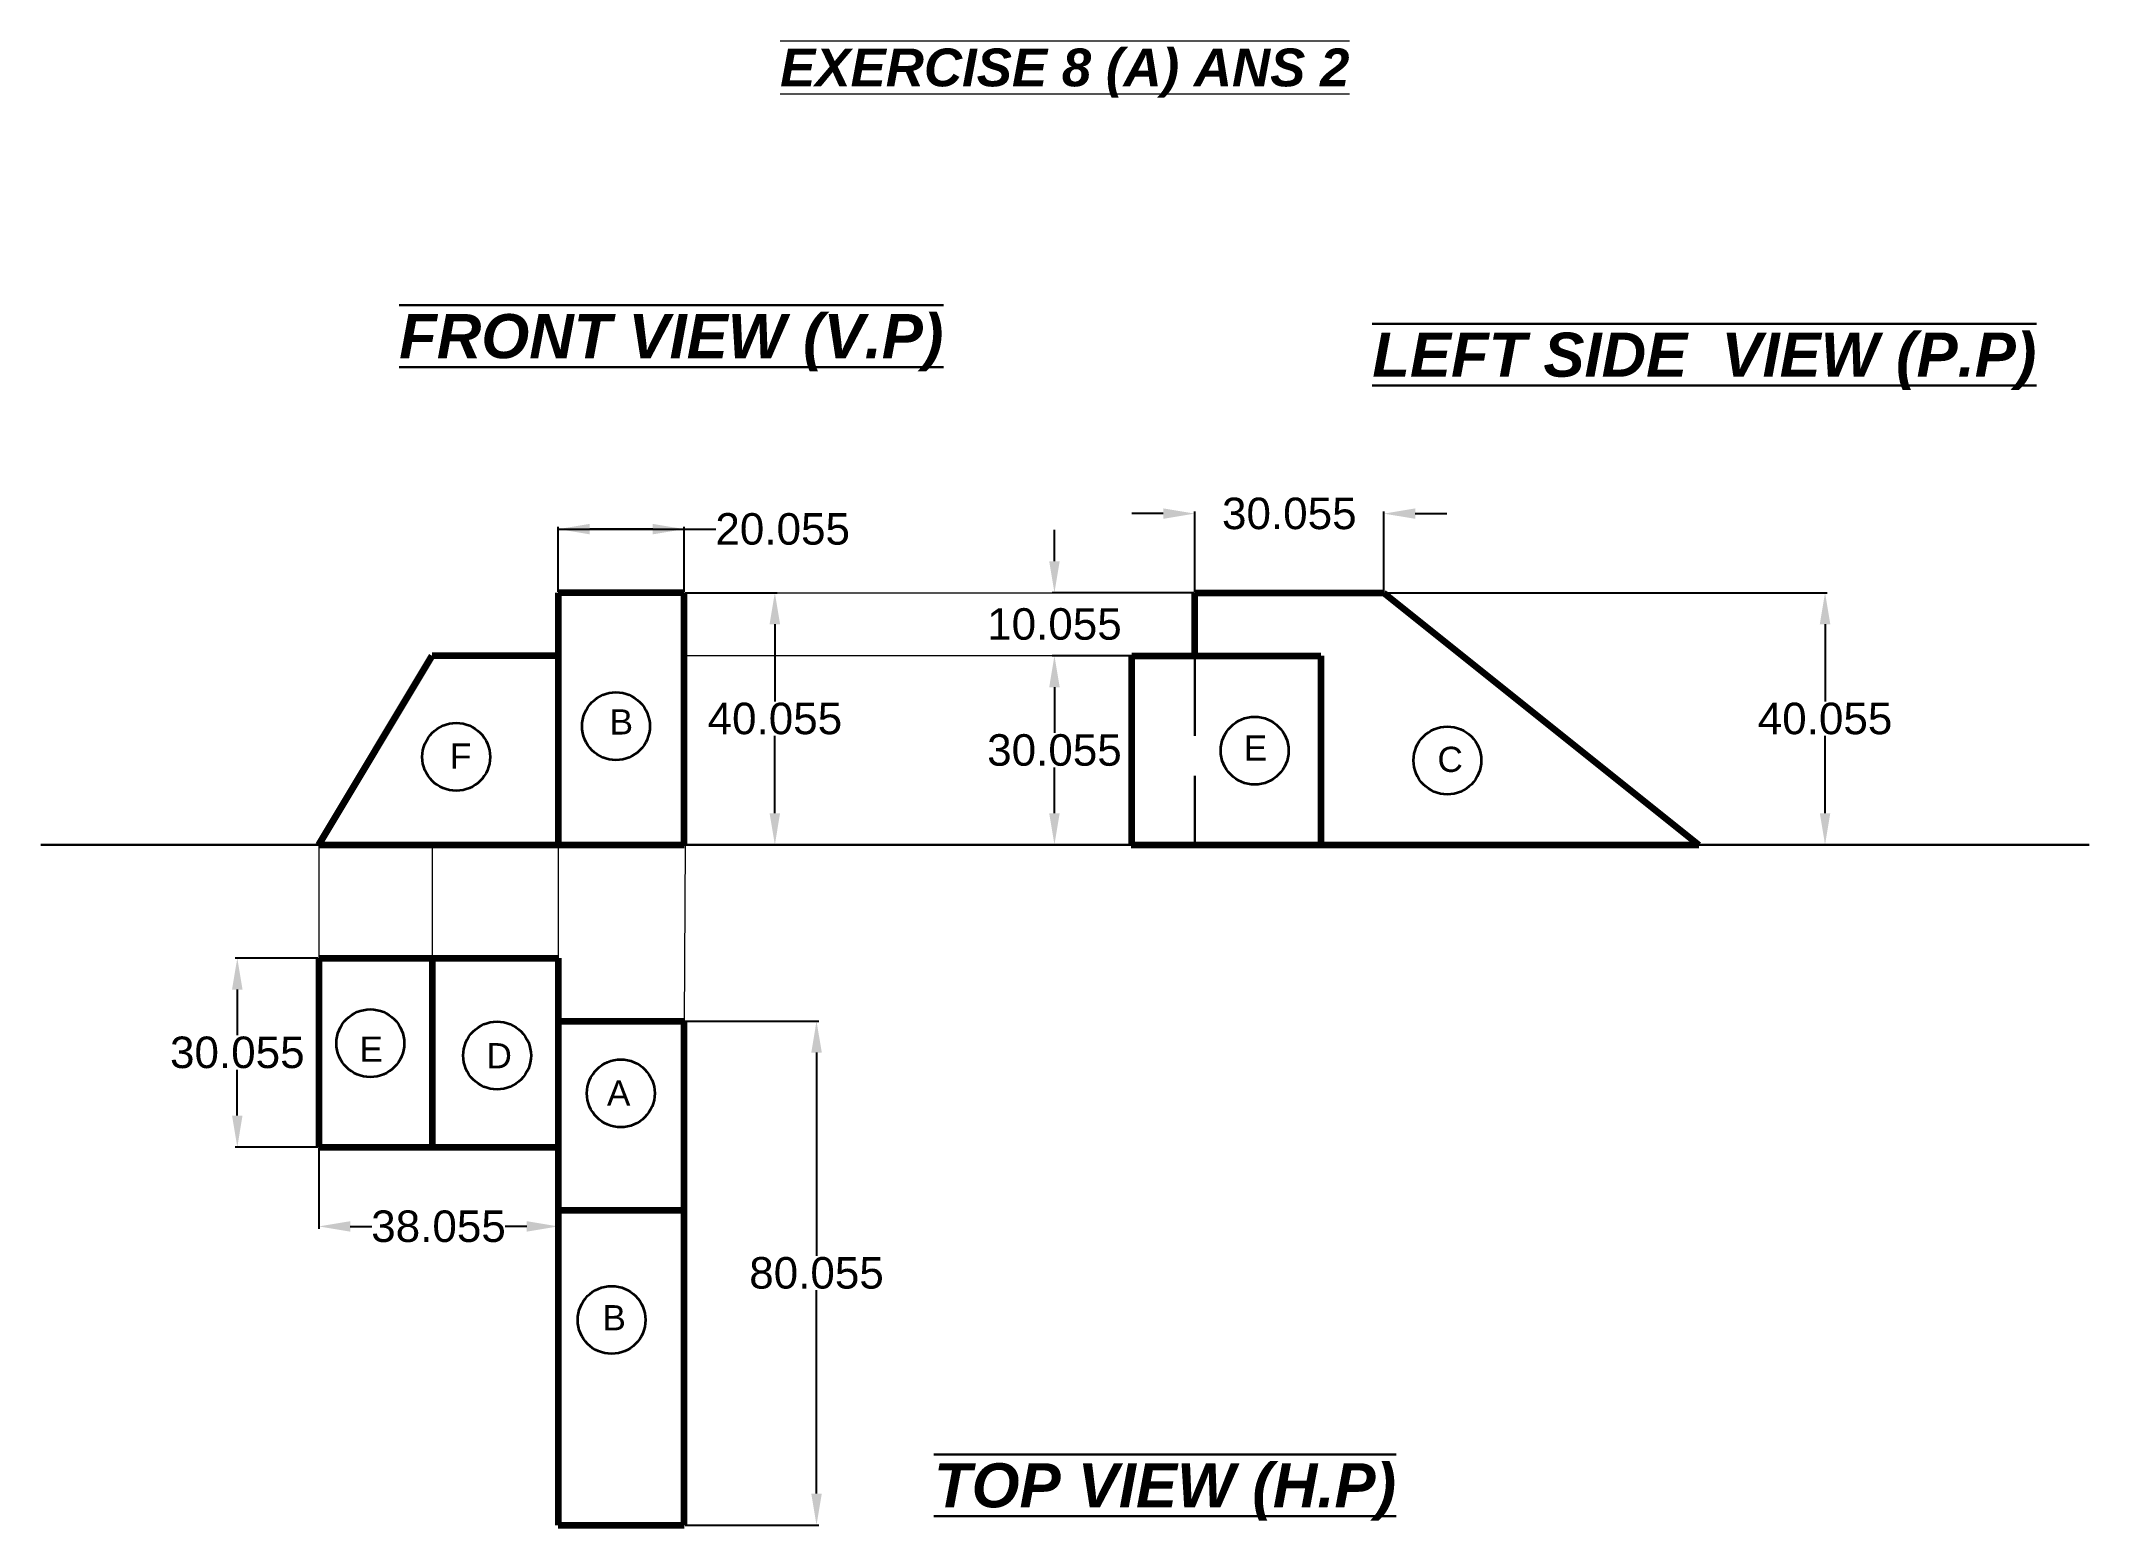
# Model space of a CAD drawing. Header units: millimetres. Extents: x 122 to 447, y 6 to 241.
import ezdxf

# ---------------------------------------------------------------- set-up
doc = ezdxf.new("R2010")
doc.units = ezdxf.units.MM
doc.linetypes.add('HIDDENX2', pattern=[19.05, 12.7, -6.35])
doc.layers.add('thick continuous', color=7, linetype='Continuous', lineweight=30)
doc.styles.get("Standard").update_dxf_attribs({"font": 'arial.ttf'})
doc.dimstyles.get("Standard").update_dxf_attribs({"dimscale": 2, "dimtxt": 2.5, "dimasz": 2.5, "dimexe": 0.18, "dimexo": 0.0625, "dimgap": 0.09, "dimtad": 0, "dimtih": 1, "dimtoh": 1, "dimdec": 1, "dimzin": 0, "dimdsep": 46, "dimtxsty": 'Standard', "dimcen": 0.09, "dimadec": 0, "dimazin": 0, "dimtfac": 1, "dimtdec": 1, "dimtofl": 0, "dimtmove": 0, "dimatfit": 3, "dimfxl": 1, "dimtolj": 1, "dimtzin": 0, "dimarcsym": 0})

# ---------------------------------------------------------------- blocks, each defined once
blk = doc.blocks.new('*D0')
at = {"layer": 'Defpoints', "color": 0}
for p in [(224.17, 153.65), (224.17, 113.65), (238.55, 113.65)]:
    blk.add_point(p, dxfattribs=at)
at = {"layer": 'thick continuous', "color": 0, "lineweight": -2}
for p, q in [((224.29, 153.65), (238.91, 153.65)), ((238.55, 148.65), (238.55, 136.38)), ((238.55, 118.65), (238.55, 130.91)), ((224.29, 113.65), (238.91, 113.65))]:
    blk.add_line(p, q, dxfattribs=at)
at = {"layer": 'thick continuous', "color": 0}
for points in [[(239.38, 148.65), (237.71, 148.65), (238.55, 153.65)], [(237.71, 118.65), (239.38, 118.65), (238.55, 113.65)]]:
    blk.add_solid(points, dxfattribs=at)
at = {"layer": 'thick continuous', "color": 0, "lineweight": 20, "insert": (238.55, 133.65), "char_height": 5, "attachment_point": 5}
blk.add_mtext('\\A1;40.055', dxfattribs=at)
blk = doc.blocks.new('*D1')
at = {"layer": 'Defpoints', "color": 0}
for p in [(224.17, 163.74), (204.17, 153.65), (224.17, 153.65)]:
    blk.add_point(p, dxfattribs=at)
at = {"layer": 'thick continuous', "color": 0, "lineweight": -2}
for p, q in [((204.17, 153.77), (204.17, 164.1)), ((204.17, 163.74), (229.17, 163.74)), ((209.17, 163.74), (219.17, 163.74)), ((219.17, 163.74), (209.17, 163.74)), ((224.17, 153.77), (224.17, 164.1))]:
    blk.add_line(p, q, dxfattribs=at)
at = {"layer": 'thick continuous', "color": 0}
for points in [[(209.17, 164.57), (209.17, 162.91), (204.17, 163.74)], [(219.17, 162.91), (219.17, 164.57), (224.17, 163.74)]]:
    blk.add_solid(points, dxfattribs=at)
at = {"layer": 'thick continuous', "color": 0, "lineweight": 20, "insert": (239.79, 163.74), "char_height": 5, "attachment_point": 5}
blk.add_mtext('\\A1;20.055', dxfattribs=at)
blk = doc.blocks.new('*D2')
at = {"layer": 'Defpoints', "color": 0}
for p in [(335.19, 153.65), (335.19, 113.65), (405.21, 113.65)]:
    blk.add_point(p, dxfattribs=at)
at = {"layer": 'thick continuous', "color": 0, "lineweight": -2}
for p, q in [((335.32, 153.65), (405.57, 153.65)), ((405.21, 148.65), (405.21, 136.38)), ((405.21, 118.65), (405.21, 130.91)), ((335.32, 113.65), (405.57, 113.65))]:
    blk.add_line(p, q, dxfattribs=at)
at = {"layer": 'thick continuous', "color": 0}
for points in [[(406.05, 148.65), (404.38, 148.65), (405.21, 153.65)], [(404.38, 118.65), (406.05, 118.65), (405.21, 113.65)]]:
    blk.add_solid(points, dxfattribs=at)
at = {"layer": 'thick continuous', "color": 0, "lineweight": 20, "insert": (405.21, 133.65), "char_height": 5, "attachment_point": 5}
blk.add_mtext('\\A1;40.055', dxfattribs=at)
blk = doc.blocks.new('*D3')
at = {"layer": 'Defpoints', "color": 0}
for p in [(295.19, 143.65), (282.92, 113.65), (295.19, 113.65)]:
    blk.add_point(p, dxfattribs=at)
at = {"layer": 'thick continuous', "color": 0, "lineweight": -2}
for p, q in [((295.07, 143.65), (282.56, 143.65)), ((282.92, 138.65), (282.92, 131.38)), ((282.92, 118.65), (282.92, 125.91)), ((295.07, 113.65), (282.56, 113.65))]:
    blk.add_line(p, q, dxfattribs=at)
at = {"layer": 'thick continuous', "color": 0}
for points in [[(283.75, 138.65), (282.09, 138.65), (282.92, 143.65)], [(282.09, 118.65), (283.75, 118.65), (282.92, 113.65)]]:
    blk.add_solid(points, dxfattribs=at)
at = {"layer": 'thick continuous', "color": 0, "lineweight": 20, "insert": (282.92, 128.65), "char_height": 5, "attachment_point": 5}
blk.add_mtext('\\A1;30.055', dxfattribs=at)
blk = doc.blocks.new('*D4')
at = {"layer": 'Defpoints', "color": 0}
for p in [(335.19, 166.2), (305.19, 153.65), (335.19, 153.65)]:
    blk.add_point(p, dxfattribs=at)
at = {"layer": 'thick continuous', "color": 0, "lineweight": -2}
for p, q in [((300.19, 166.2), (295.19, 166.2)), ((305.19, 153.77), (305.19, 166.56)), ((335.19, 153.77), (335.19, 166.56)), ((340.19, 166.2), (345.19, 166.2))]:
    blk.add_line(p, q, dxfattribs=at)
at = {"layer": 'thick continuous', "color": 0}
for points in [[(300.19, 165.37), (300.19, 167.03), (305.19, 166.2)], [(340.19, 167.03), (340.19, 165.37), (335.19, 166.2)]]:
    blk.add_solid(points, dxfattribs=at)
at = {"layer": 'thick continuous', "color": 0, "lineweight": 20, "insert": (320.19, 166.2), "char_height": 5, "attachment_point": 5}
blk.add_mtext('\\A1;30.055', dxfattribs=at)
blk = doc.blocks.new('*D5')
at = {"layer": 'Defpoints', "color": 0}
for p in [(305.19, 153.65), (282.92, 143.65), (305.19, 143.65)]:
    blk.add_point(p, dxfattribs=at)
at = {"layer": 'thick continuous', "color": 0, "lineweight": -2}
for p, q in [((282.92, 158.65), (282.92, 163.65)), ((305.07, 153.65), (282.56, 153.65)), ((305.07, 143.65), (282.56, 143.65)), ((282.92, 138.65), (282.92, 133.65))]:
    blk.add_line(p, q, dxfattribs=at)
at = {"layer": 'thick continuous', "color": 0}
for points in [[(282.09, 158.65), (283.75, 158.65), (282.92, 153.65)], [(283.75, 138.65), (282.09, 138.65), (282.92, 143.65)]]:
    blk.add_solid(points, dxfattribs=at)
at = {"layer": 'thick continuous', "color": 0, "lineweight": 20, "insert": (282.92, 148.65), "char_height": 5, "attachment_point": 5}
blk.add_mtext('\\A1;10.055', dxfattribs=at)
blk = doc.blocks.new('*D6')
at = {"layer": 'Defpoints', "color": 0}
for p in [(166.17, 95.66), (153.24, 65.66), (166.17, 65.66)]:
    blk.add_point(p, dxfattribs=at)
at = {"layer": 'thick continuous', "color": 0, "lineweight": -2}
for p, q in [((166.04, 95.66), (152.88, 95.66)), ((153.24, 90.66), (153.24, 83.4)), ((153.24, 70.66), (153.24, 77.93)), ((166.04, 65.66), (152.88, 65.66))]:
    blk.add_line(p, q, dxfattribs=at)
at = {"layer": 'thick continuous', "color": 0}
for points in [[(154.07, 90.66), (152.4, 90.66), (153.24, 95.66)], [(152.4, 70.66), (154.07, 70.66), (153.24, 65.66)]]:
    blk.add_solid(points, dxfattribs=at)
at = {"layer": 'thick continuous', "color": 0, "lineweight": 20, "insert": (153.24, 80.66), "char_height": 5, "attachment_point": 5}
blk.add_mtext('\\A1;30.055', dxfattribs=at)
blk = doc.blocks.new('*D7')
at = {"layer": 'Defpoints', "color": 0}
for p in [(224.17, 85.66), (224.17, 5.66), (245.16, 5.66)]:
    blk.add_point(p, dxfattribs=at)
at = {"layer": 'thick continuous', "color": 0, "lineweight": -2}
for p, q in [((224.29, 85.66), (245.52, 85.66)), ((245.16, 80.66), (245.16, 48.4)), ((245.16, 10.66), (245.16, 42.93)), ((224.29, 5.66), (245.52, 5.66))]:
    blk.add_line(p, q, dxfattribs=at)
at = {"layer": 'thick continuous', "color": 0}
for points in [[(246, 80.66), (244.33, 80.66), (245.16, 85.66)], [(244.33, 10.66), (246, 10.66), (245.16, 5.66)]]:
    blk.add_solid(points, dxfattribs=at)
at = {"layer": 'thick continuous', "color": 0, "lineweight": 20, "insert": (245.16, 45.66), "char_height": 5, "attachment_point": 5}
blk.add_mtext('\\A1;80.055', dxfattribs=at)
blk = doc.blocks.new('*D8')
at = {"layer": 'Defpoints', "color": 0}
for p in [(166.17, 65.66), (204.17, 65.66), (204.17, 53.06)]:
    blk.add_point(p, dxfattribs=at)
at = {"layer": 'thick continuous', "color": 0, "lineweight": -2}
for p, q in [((166.17, 65.54), (166.17, 52.7)), ((204.17, 65.54), (204.17, 52.7)), ((171.17, 53.06), (174.59, 53.06)), ((199.17, 53.06), (195.74, 53.06))]:
    blk.add_line(p, q, dxfattribs=at)
at = {"layer": 'thick continuous', "color": 0}
for points in [[(171.17, 53.89), (171.17, 52.23), (166.17, 53.06)], [(199.17, 52.23), (199.17, 53.89), (204.17, 53.06)]]:
    blk.add_solid(points, dxfattribs=at)
at = {"layer": 'thick continuous', "color": 0, "lineweight": 20, "insert": (185.17, 53.06), "char_height": 5, "attachment_point": 5}
blk.add_mtext('\\A1;38.055', dxfattribs=at)

msp = doc.modelspace()

# ---------------------------------------------------------------- linework, layer by layer
at = {"layer": 'thick continuous', "lineweight": 100}
for p, q in [((224.17, 153.65), (204.17, 153.65)), ((224.17, 113.65), (224.17, 153.65)), ((305.19, 143.65), (305.19, 153.65)), ((305.19, 153.65), (335.19, 153.65)), ((335.19, 153.65), (385.19, 113.65)), ((166.17, 113.65), (184.17, 143.65)), ((204.17, 143.65), (184.17, 143.65)), ((204.17, 143.65), (204.17, 113.65)), ((295.19, 113.65), (295.19, 143.65)), ((295.19, 143.65), (325.19, 143.65)), ((325.19, 143.65), (325.19, 113.65)), ((166.17, 113.65), (224.17, 113.65)), ((295.07, 113.65), (385.19, 113.65)), ((166.17, 95.66), (204.17, 95.66)), ((166.17, 95.66), (166.17, 65.66)), ((184.17, 95.66), (184.17, 65.66)), ((204.17, 95.66), (204.17, 85.66)), ((204.17, 85.66), (224.17, 85.66)), ((204.17, 85.66), (204.17, 55.66)), ((224.17, 5.66), (224.17, 85.66)), ((166.17, 65.66), (204.17, 65.66)), ((204.17, 65.66), (204.17, 5.66)), ((204.17, 55.66), (224.17, 55.66)), ((204.17, 5.66), (224.17, 5.66))]:
    msp.add_line(p, q, dxfattribs=at)
at = {"layer": 'thick continuous', "lineweight": 35}
for p, q in [((204.17, 153.65), (204.17, 143.65)), ((204.17, 143.65), (184.17, 143.65))]:
    msp.add_line(p, q, dxfattribs=at)
at = {"layer": 'thick continuous', "linetype": 'HIDDENX2', "lineweight": 100}
msp.add_line((204.17, 153.65), (204.17, 143.65), dxfattribs=at)
at = {"layer": 'thick continuous', "lineweight": 20}
for p, q in [((224.29, 153.65), (305.07, 153.65)), ((325.19, 143.65), (224.17, 143.65)), ((166.17, 113.65), (166.17, 65.66)), ((184.17, 113.65), (184.17, 95.66)), ((204.17, 113.65), (204.17, 85.66)), ((224.29, 113.65), (224.17, 85.66)), ((204.17, 65.66), (204.17, 5.66))]:
    msp.add_line(p, q, dxfattribs=at)
at = {"layer": 'thick continuous'}
for p, q in [((295.19, 143.65), (305.19, 143.65)), ((447.11, 113.65), (122.08, 113.65)), ((184.17, 113.65), (166.17, 113.65)), ((325.19, 113.65), (385.19, 113.65))]:
    msp.add_line(p, q, dxfattribs=at)
at = {"layer": 'thick continuous', "linetype": 'HIDDENX2', "lineweight": 30}
msp.add_line((305.19, 143.65), (305.19, 113.65), dxfattribs=at)
at = {"layer": 'thick continuous', "lineweight": 60}
msp.add_line((204.17, 85.66), (204.17, 65.66), dxfattribs=at)
at = {"layer": 'thick continuous', "lineweight": 35}
for centre in [(213.33, 132.46), (314.69, 128.58), (187.98, 127.59), (345.28, 127.02), (174.35, 82.14), (194.47, 80.19), (214.1, 74.19), (212.64, 38.22)]:
    msp.add_circle(centre, 5.38, dxfattribs=at)

# ---------------------------------------------------------------- texts
at = {"layer": 'thick continuous', "lineweight": 20, "attachment_point": 1}
for s, width, insert, char_height in [('{\\fArial|b1|i1|c0|p34;\\L\\OEXERCISE 8 (A) ANS 2}', 200.0075, (239.38, 240.02), 6), ('B', 7.8425, (212.32, 135.14), 4), ('E', 7.8425, (312.95, 131), 4), ('F', 7.8425, (186.98, 129.72), 4), ('C', 7.8425, (343.7, 129.2), 4), ('E', 7.8425, (172.61, 83.2), 4), ('D', 7.8425, (192.78, 82.16), 4), ('A', 7.8425, (211.9, 76.23), 4), ('B', 7.8425, (211.18, 40.57), 4)]:
    msp.add_mtext_dynamic_manual_height_columns(s, width=width, gutter_width=12.5, heights=[0], dxfattribs=dict(at, insert=insert, char_height=char_height))
at = {"layer": 'thick continuous', "char_height": 7, "attachment_point": 1}
for s, width, insert in [('{\\fArial|b1|i1|c0|p34;\\L\\OFRONT VIEW (V.P)}', 89.8928, (178.93, 197.87)), ('{\\fArial|b1|i1|c0|p34;\\L\\OLEFT SIDE  VIEW (P.P)}', 104.9028, (333.36, 194.93)), ('{\\fArial|b1|i1|c0|p34;\\L\\OTOP VIEW (H.P)}', 87.3761, (263.8, 15.47))]:
    msp.add_mtext_dynamic_manual_height_columns(s, width=width, gutter_width=12.5, heights=[0], dxfattribs=dict(at, insert=insert))

# ---------------------------------------------------------------- dimensions: what is measured, and where the dimension line sits
at = {"layer": 'thick continuous', "lineweight": 20}
for base, p1, p2, text, picture, middle in [((335.19, 166.2), (305.19, 153.65), (335.19, 153.65), '30.055', '*D4', (320.19, 166.2)), ((224.17, 163.74), (204.17, 153.65), (224.17, 153.65), '20.055', '*D1', (239.79, 163.74)), ((204.17, 53.06), (166.17, 65.66), (204.17, 65.66), '38.055', '*D8', (185.17, 53.06))]:
    dim = msp.add_linear_dim(base=base, p1=p1, p2=p2, text=text, dimstyle='Standard', override={"dimpost": '29'}, dxfattribs=at)
    dim.commit()
    dim.dimension.update_dxf_attribs({"geometry": picture, "text_midpoint": middle})
for base, p1, p2, text, picture, middle in [((282.92, 143.65), (305.19, 153.65), (305.19, 143.65), '10.055', '*D5', (282.92, 148.65)), ((238.55, 113.65), (224.17, 153.65), (224.17, 113.65), '40.055', '*D0', (238.55, 133.65)), ((405.21, 113.65), (335.19, 153.65), (335.19, 113.65), '40.055', '*D2', (405.21, 133.65)), ((282.92, 113.65), (295.19, 143.65), (295.19, 113.65), '30.055', '*D3', (282.92, 128.65)), ((153.24, 65.66), (166.17, 95.66), (166.17, 65.66), '30.055', '*D6', (153.24, 80.66)), ((245.16, 5.66), (224.17, 85.66), (224.17, 5.66), '80.055', '*D7', (245.16, 45.66))]:
    dim = msp.add_linear_dim(base=base, p1=p1, p2=p2, angle=90, text=text, dimstyle='Standard', override={"dimpost": '29'}, dxfattribs=at)
    dim.commit()
    dim.dimension.update_dxf_attribs({"geometry": picture, "text_midpoint": middle})

doc.saveas('drawing.dxf')
